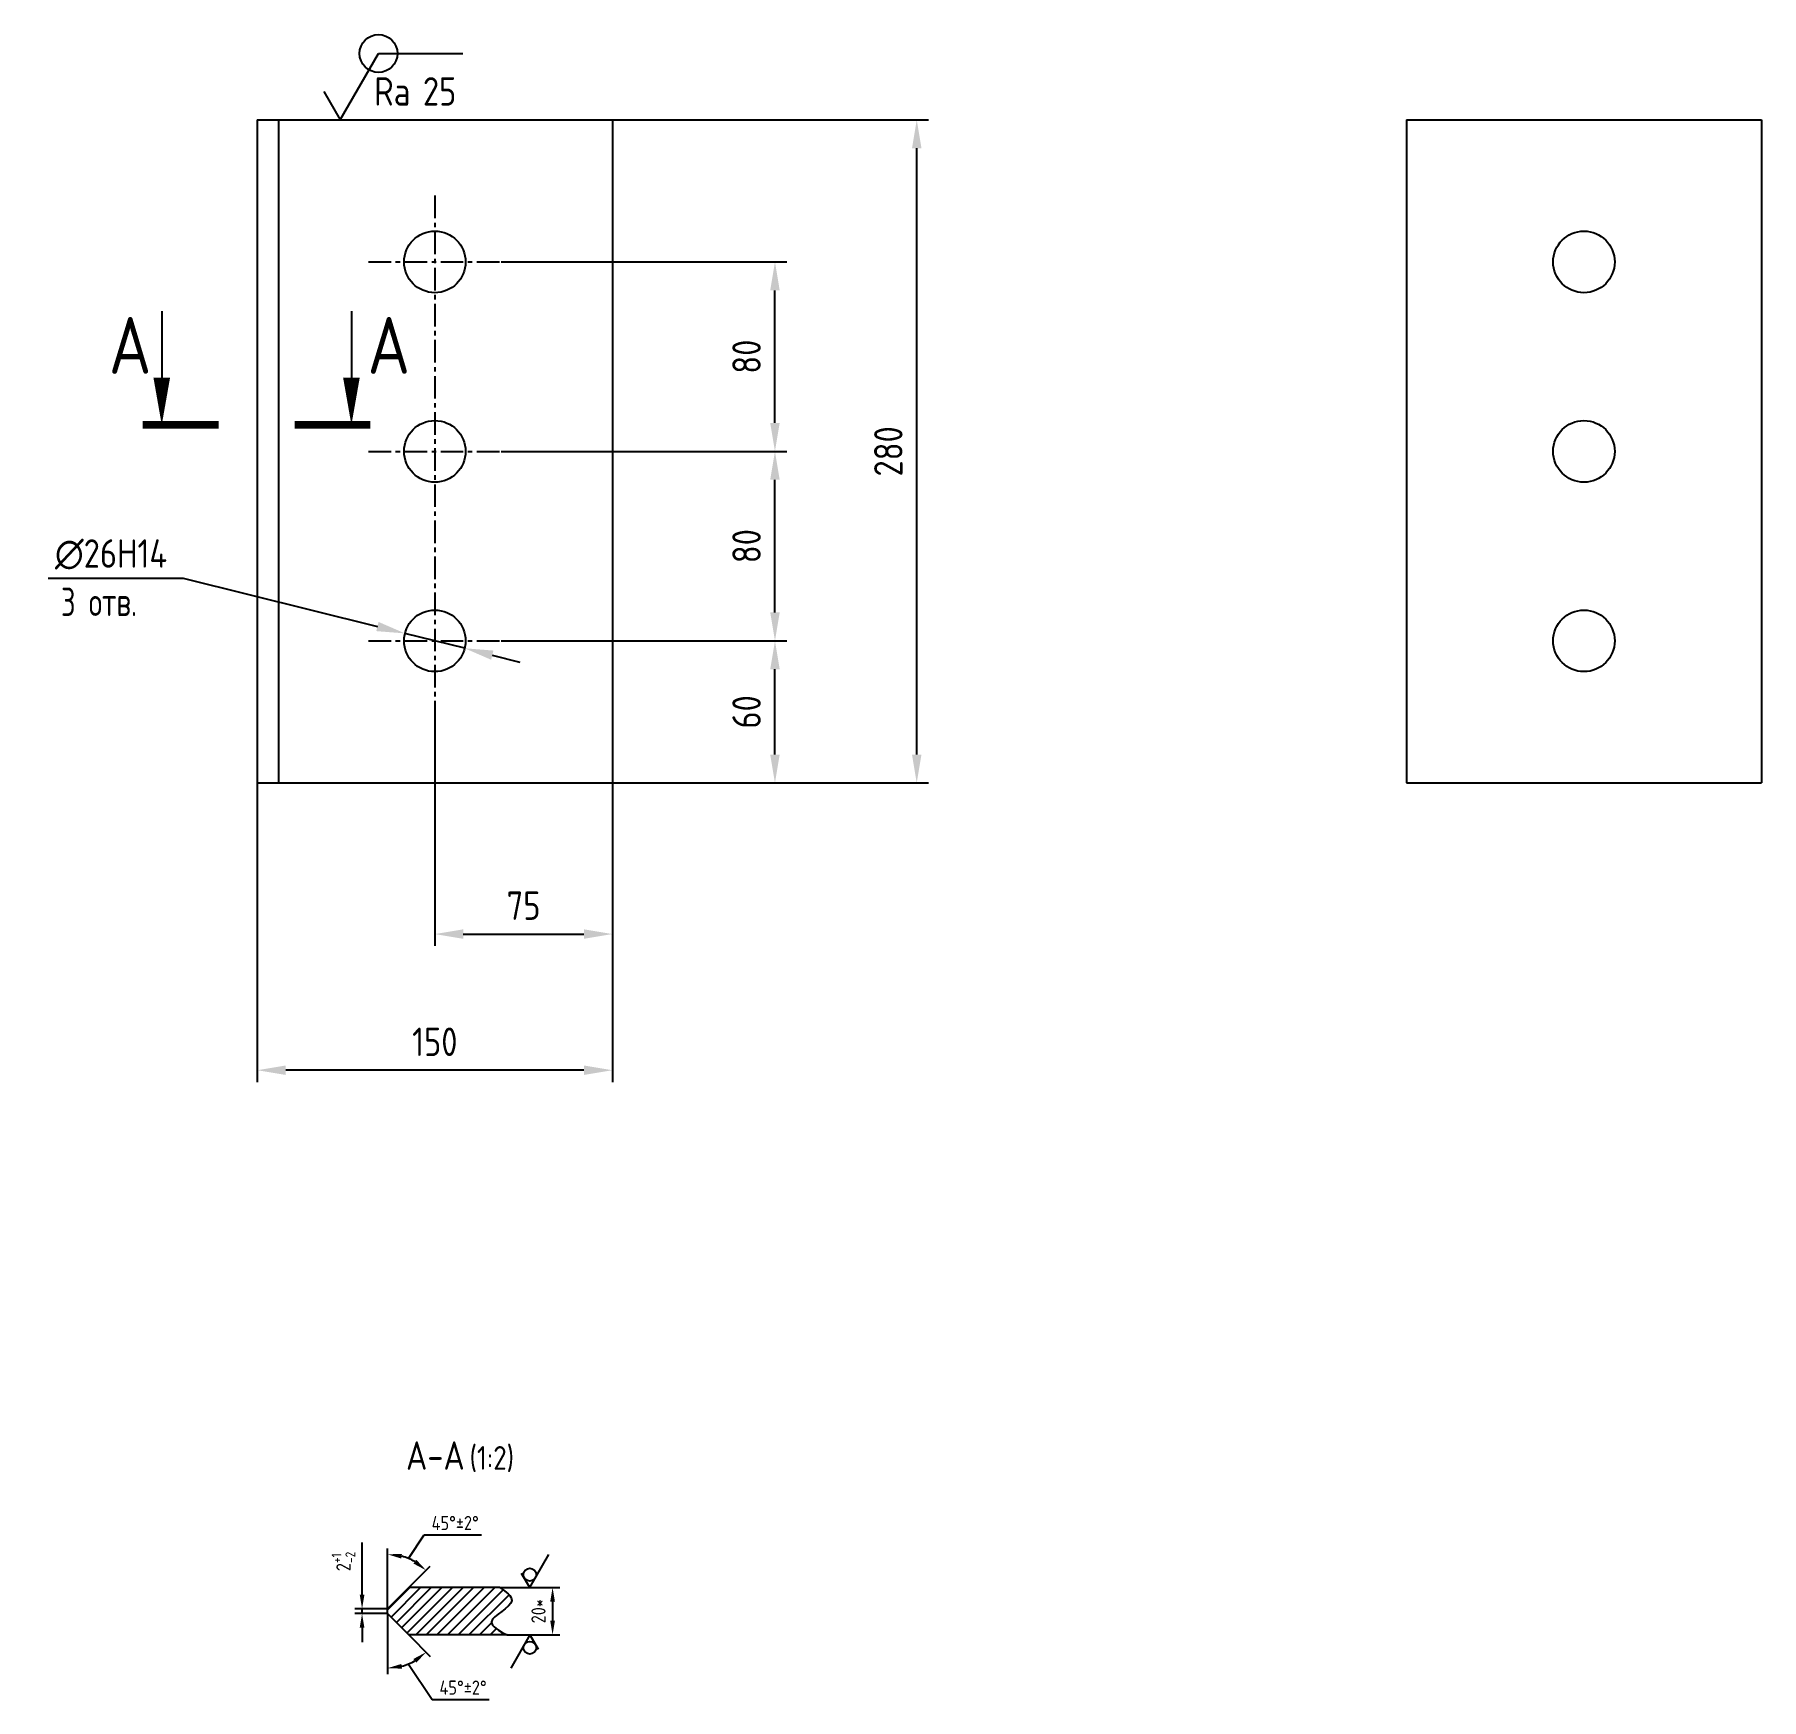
# Model space of a CAD drawing. Header units: millimetres. Extents: x 5615 to 6344, y 1433 to 2136.
import ezdxf
from ezdxf.enums import TextEntityAlignment as Align

# ---------------------------------------------------------------- set-up
doc = ezdxf.new("R2010")
doc.units = ezdxf.units.MM
doc.header["$LTSCALE"] = 0.3
doc.linetypes.add('CENTER', pattern=[50.8, 31.75, -6.35, 6.35, -6.35])
for name, color, linetype in [('Bord', 1, 'Continuous'), ('Cen', 5, 'CENTER'), ('Cont', 6, 'Continuous'), ('Dim', 7, 'Continuous'), ('Hatch', 2, 'Continuous'), ('Text', 3, 'Continuous'), ('Textb', 6, 'Continuous')]:
    doc.layers.add(name, color=color, linetype=linetype)
doc.styles.add('Style1', font='romans.shx', dxfattribs={"width": 0.8})
doc.dimstyles.new('Anqular-2', dxfattribs={"dimscale": 2, "dimtxt": 3, "dimasz": 3, "dimexe": 1.25, "dimexo": 0, "dimgap": 1, "dimtad": 2, "dimtoh": 1, "dimdec": 3, "dimtxsty": 'Style1', "dimcen": 2.5, "dimclrt": 3, "dimadec": 0, "dimazin": 0, "dimtfac": 1, "dimtdec": 3, "dimtmove": 1, "dimatfit": 3, "dimfxl": 1, "dimarcsym": 0})
doc.dimstyles.new('DIA-4', dxfattribs={"dimscale": 4, "dimtxt": 3, "dimasz": 3, "dimexe": 0.18, "dimexo": 0.0625, "dimgap": 1, "dimtad": 1, "dimtih": 1, "dimtoh": 1, "dimdec": 0, "dimdsep": 46, "dimtxsty": 'Style1', "dimcen": 0, "dimclrt": 3, "dimadec": 0, "dimazin": 0, "dimtfac": 1, "dimtdec": 0, "dimtmove": 0, "dimatfit": 3, "dimfxl": 1, "dimtolj": 1, "dimarcsym": 0})
doc.dimstyles.new('LIN_2', dxfattribs={"dimscale": 2, "dimtxt": 3, "dimasz": 3, "dimexe": 1.5, "dimexo": 0, "dimgap": 1.48, "dimtad": 1, "dimdec": 4, "dimrnd": 1, "dimdsep": 46, "dimtxsty": 'Style1', "dimcen": 0, "dimdle": 2, "dimclrd": 256, "dimclrt": 3, "dimadec": 0, "dimazin": 0, "dimtfac": 0.666667, "dimtdec": 4, "dimtmove": 0, "dimatfit": 3, "dimfxl": 1, "dimtvp": 0.833333, "dimtolj": 1, "dimtzin": 0, "dimarcsym": 0})
doc.dimstyles.new('Lin_4', dxfattribs={"dimscale": 4, "dimtxt": 3, "dimasz": 3, "dimexe": 1.25, "dimexo": 0, "dimgap": 1.5, "dimtad": 1, "dimtxsty": 'Style1', "dimcen": 2.5, "dimclrt": 3, "dimadec": 0, "dimazin": 0, "dimtfac": 1, "dimtmove": 0, "dimatfit": 3, "dimldrblk": 'DOT', "dimfxl": 1, "dimarcsym": 0})

# ---------------------------------------------------------------- blocks, each defined once
blk = doc.blocks.new('*D16')
at = {"layer": 'Defpoints', "color": 0, "transparency": 16777216}
for p in [(5811.66, 1880.29), (5927.34, 1880.29), (5858.66, 1820.29)]:
    blk.add_point(p, dxfattribs=at)
at = {"layer": 'Dim', "color": 0, "lineweight": -2, "transparency": 16777216}
for p, q in [((5811.66, 1880.29), (5932.34, 1880.29)), ((5927.34, 1832.29), (5927.34, 1868.29)), ((5858.66, 1820.29), (5932.34, 1820.29))]:
    blk.add_line(p, q, dxfattribs=at)
at = {"layer": 'Dim', "color": 0, "transparency": 16777216}
for points in [[(5925.34, 1868.29), (5929.34, 1868.29), (5927.34, 1880.29)], [(5925.34, 1832.29), (5929.34, 1832.29), (5927.34, 1820.29)]]:
    blk.add_solid(points, dxfattribs=at)
at = {"layer": 'Dim', "color": 3, "transparency": 16777216, "insert": (5915.34, 1850.29), "char_height": 12, "attachment_point": 5, "rotation": 90, "style": 'Style1'}
blk.add_mtext('60', dxfattribs=at)
blk = doc.blocks.new('_Dot')
at = {"color": 0, "linetype": 'ByBlock', "lineweight": -2}
blk.add_line((-0.5, 0), (-1, 0), dxfattribs=at)
at = {"color": 0, "linetype": 'ByBlock', "const_width": 0.5}
blk.add_lwpolyline([(-0.25, 0, 1), (0.25, 0, 1)], format="xyb", close=True, dxfattribs=at)
blk = doc.blocks.new('*D17')
at = {"layer": 'Defpoints', "color": 0, "transparency": 16777216}
for p in [(5811.66, 1960.29), (5927.34, 1960.29), (5811.66, 1880.29)]:
    blk.add_point(p, dxfattribs=at)
at = {"layer": 'Dim', "color": 0, "lineweight": -2, "transparency": 16777216}
for p, q in [((5811.66, 1960.29), (5932.34, 1960.29)), ((5927.34, 1892.29), (5927.34, 1948.29)), ((5811.66, 1880.29), (5932.34, 1880.29))]:
    blk.add_line(p, q, dxfattribs=at)
at = {"layer": 'Dim', "color": 0, "transparency": 16777216}
for points in [[(5925.34, 1948.29), (5929.34, 1948.29), (5927.34, 1960.29)], [(5925.34, 1892.29), (5929.34, 1892.29), (5927.34, 1880.29)]]:
    blk.add_solid(points, dxfattribs=at)
at = {"layer": 'Dim', "color": 3, "transparency": 16777216, "insert": (5915.34, 1920.29), "char_height": 12, "attachment_point": 5, "rotation": 90, "style": 'Style1'}
blk.add_mtext('80', dxfattribs=at)
blk = doc.blocks.new('*D18')
at = {"layer": 'Defpoints', "color": 0, "transparency": 16777216}
for p in [(5811.66, 2040.29), (5927.34, 2040.29), (5811.66, 1960.29)]:
    blk.add_point(p, dxfattribs=at)
at = {"layer": 'Dim', "color": 0, "lineweight": -2, "transparency": 16777216}
for p, q in [((5811.66, 2040.29), (5932.34, 2040.29)), ((5927.34, 1972.29), (5927.34, 2028.29)), ((5811.66, 1960.29), (5932.34, 1960.29))]:
    blk.add_line(p, q, dxfattribs=at)
at = {"layer": 'Dim', "color": 0, "transparency": 16777216}
for points in [[(5925.34, 2028.29), (5929.34, 2028.29), (5927.34, 2040.29)], [(5925.34, 1972.29), (5929.34, 1972.29), (5927.34, 1960.29)]]:
    blk.add_solid(points, dxfattribs=at)
at = {"layer": 'Dim', "color": 3, "transparency": 16777216, "insert": (5915.34, 2000.29), "char_height": 12, "attachment_point": 5, "rotation": 90, "style": 'Style1'}
blk.add_mtext('80', dxfattribs=at)
blk = doc.blocks.new('*D19')
at = {"layer": 'Defpoints', "color": 0, "transparency": 16777216}
for p in [(5858.66, 2100.29), (5987.23, 2100.29), (5858.66, 1820.29)]:
    blk.add_point(p, dxfattribs=at)
at = {"layer": 'Dim', "color": 0, "lineweight": -2, "transparency": 16777216}
for p, q in [((5858.66, 2100.29), (5992.23, 2100.29)), ((5987.23, 1832.29), (5987.23, 2088.29)), ((5858.66, 1820.29), (5992.23, 1820.29))]:
    blk.add_line(p, q, dxfattribs=at)
at = {"layer": 'Dim', "color": 0, "transparency": 16777216}
for points in [[(5985.23, 2088.29), (5989.23, 2088.29), (5987.23, 2100.29)], [(5985.23, 1832.29), (5989.23, 1832.29), (5987.23, 1820.29)]]:
    blk.add_solid(points, dxfattribs=at)
at = {"layer": 'Dim', "color": 3, "transparency": 16777216, "insert": (5975.23, 1960.29), "char_height": 12, "attachment_point": 5, "rotation": 90, "style": 'Style1'}
blk.add_mtext('280', dxfattribs=at)
blk = doc.blocks.new('*D20')
at = {"layer": 'Defpoints', "color": 0, "transparency": 16777216}
for p in [(5783.66, 1852.29), (5858.66, 1820.29), (5858.66, 1756.49)]:
    blk.add_point(p, dxfattribs=at)
at = {"layer": 'Dim', "color": 0, "lineweight": -2, "transparency": 16777216}
for p, q in [((5783.66, 1852.29), (5783.66, 1751.49)), ((5858.66, 1820.29), (5858.66, 1751.49)), ((5795.66, 1756.49), (5846.66, 1756.49))]:
    blk.add_line(p, q, dxfattribs=at)
at = {"layer": 'Dim', "color": 0, "transparency": 16777216}
for points in [[(5795.66, 1758.49), (5795.66, 1754.49), (5783.66, 1756.49)], [(5846.66, 1758.49), (5846.66, 1754.49), (5858.66, 1756.49)]]:
    blk.add_solid(points, dxfattribs=at)
at = {"layer": 'Dim', "color": 3, "transparency": 16777216, "insert": (5821.16, 1768.49), "char_height": 12, "attachment_point": 5, "style": 'Style1'}
blk.add_mtext('75', dxfattribs=at)
blk = doc.blocks.new('*D21')
at = {"layer": 'Defpoints', "color": 0, "transparency": 16777216}
for p in [(5708.66, 1820.29), (5858.66, 1820.29), (5708.66, 1699)]:
    blk.add_point(p, dxfattribs=at)
at = {"layer": 'Dim', "color": 0, "lineweight": -2, "transparency": 16777216}
for p, q in [((5708.66, 1820.29), (5708.66, 1694)), ((5858.66, 1820.29), (5858.66, 1694)), ((5846.66, 1699), (5720.66, 1699))]:
    blk.add_line(p, q, dxfattribs=at)
at = {"layer": 'Dim', "color": 0, "transparency": 16777216}
for points in [[(5720.66, 1701), (5720.66, 1697), (5708.66, 1699)], [(5846.66, 1701), (5846.66, 1697), (5858.66, 1699)]]:
    blk.add_solid(points, dxfattribs=at)
at = {"layer": 'Dim', "color": 3, "transparency": 16777216, "insert": (5783.66, 1711), "char_height": 12, "attachment_point": 5, "style": 'Style1'}
blk.add_mtext('150', dxfattribs=at)
blk = doc.blocks.new('A$C6CF913E7')
at = {"layer": 'Text'}
blk.add_circle((0, 0), 2, dxfattribs=at)
blk = doc.blocks.new('sherISO_07')
at = {"layer": 'Text'}
blk.add_line((4.04, 7), (12.93, 7), dxfattribs=at)
blk.add_lwpolyline([(-1.73, 3), (0, 0), (4.04, 7)], dxfattribs=at)
blk.add_blockref('A$C6CF913E7', (4.04, 7))
at = {"layer": 'Text', "style": 'Style1', "width": 0.8}
blk.add_text('Ra', height=3, dxfattribs=at).set_placement((3.58, 1.5))
blk.add_attdef('25', (8.73, 1.5), '', height=3, dxfattribs=at)
blk = doc.blocks.new('*D22')
at = {"layer": 'Defpoints', "color": 0, "transparency": 16777216}
for p in [(5771.05, 1883.44), (5796.28, 1877.15)]:
    blk.add_point(p, dxfattribs=at)
at = {"layer": 'Dim', "color": 0, "lineweight": -2, "transparency": 16777216}
for p, q in [((5620.36, 1906.78), (5677.39, 1906.78)), ((5677.39, 1906.78), (5759.41, 1886.34)), ((5796.28, 1877.15), (5771.05, 1883.44)), ((5807.92, 1874.25), (5819.57, 1871.34))]:
    blk.add_line(p, q, dxfattribs=at)
at = {"layer": 'Dim', "color": 0, "transparency": 16777216}
for points in [[(5759.89, 1888.28), (5758.92, 1884.4), (5771.05, 1883.44)], [(5808.41, 1876.19), (5807.44, 1872.31), (5796.28, 1877.15)]]:
    blk.add_solid(points, dxfattribs=at)
at = {"layer": 'Dim', "color": 3, "transparency": 16777216, "insert": (5646.88, 1916.78), "char_height": 12, "attachment_point": 5, "style": 'Style1'}
blk.add_mtext('\\A1;∅26H14', dxfattribs=at)
blk = doc.blocks.new('ZNAK02')
at = {"layer": 'Textb', "style": 'Style1', "width": 0.8}
blk.add_attdef('А-А', text='', height=6, dxfattribs=at).set_placement((13.92, -0.06), align=Align.RIGHT)
blk.add_attdef('SC(1)', (14.94, -0.06), '', height=5, dxfattribs=at)
blk = doc.blocks.new('*D23')
at = {"layer": 'Defpoints', "color": 0, "transparency": 16777216}
for p in [(5811.17, 1480.56), (5814.23, 1460.56), (5833.4, 1460.56)]:
    blk.add_point(p, dxfattribs=at)
at = {"layer": 'Dim', "color": 0, "lineweight": -2, "transparency": 16777216}
for p, q in [((5811.17, 1480.56), (5836.4, 1480.56)), ((5814.23, 1460.56), (5836.4, 1460.56))]:
    blk.add_line(p, q, dxfattribs=at)
at = {"layer": 'Dim', "lineweight": -2, "transparency": 16777216}
blk.add_line((5833.4, 1474.56), (5833.4, 1466.56), dxfattribs=at)
at = {"layer": 'Dim', "transparency": 16777216}
for points in [[(5832.4, 1474.56), (5834.4, 1474.56), (5833.4, 1480.56)], [(5832.4, 1466.56), (5834.4, 1466.56), (5833.4, 1460.56)]]:
    blk.add_solid(points, dxfattribs=at)
at = {"layer": 'Dim', "color": 3, "transparency": 16777216, "insert": (5827.44, 1470.56), "char_height": 6, "attachment_point": 5, "rotation": 90, "style": 'Style1'}
blk.add_mtext('\\A1;20*', dxfattribs=at)
blk = doc.blocks.new('sherISO_09')
at = {"layer": 'Text'}
for q in [(4.04, 7), (-1.73, 3)]:
    blk.add_line((0, 0), q, dxfattribs=at)
blk.add_circle((0, 2.71), 1.35, dxfattribs=at)
blk = doc.blocks.new('*D24')
at = {"layer": 'Defpoints', "color": 0, "transparency": 16777216}
for p in [(5752.92, 1471.56), (5763.7, 1471.56), (5763.7, 1469.56)]:
    blk.add_point(p, dxfattribs=at)
at = {"layer": 'Dim', "lineweight": -2, "transparency": 16777216}
for p, q in [((5752.92, 1477.56), (5752.92, 1499.6)), ((5752.92, 1469.56), (5752.92, 1471.56)), ((5752.92, 1463.56), (5752.92, 1457.56))]:
    blk.add_line(p, q, dxfattribs=at)
at = {"layer": 'Dim', "color": 0, "lineweight": -2, "transparency": 16777216}
for p, q in [((5763.7, 1471.56), (5749.92, 1471.56)), ((5763.7, 1469.56), (5749.92, 1469.56))]:
    blk.add_line(p, q, dxfattribs=at)
at = {"layer": 'Dim', "transparency": 16777216}
for points in [[(5751.92, 1477.56), (5753.92, 1477.56), (5752.92, 1471.56)], [(5751.92, 1463.56), (5753.92, 1463.56), (5752.92, 1469.56)]]:
    blk.add_solid(points, dxfattribs=at)
at = {"layer": 'Dim', "color": 3, "transparency": 16777216, "insert": (5745.06, 1491.58), "char_height": 6, "attachment_point": 5, "rotation": 90, "style": 'Style1'}
blk.add_mtext('\\A1;\\A1;2{\\H0.7x;\\S+1^ -2;}', dxfattribs=at)
blk = doc.blocks.new('*D25')
at = {"layer": 'Defpoints', "color": 0, "transparency": 16777216}
for p in [(5769.66, 1493.8), (5772.7, 1480.56), (5763.7, 1471.56), (5763.7, 1471.56), (5763.7, 1469.56)]:
    blk.add_point(p, dxfattribs=at)
at = {"layer": 'Dim', "color": 0, "lineweight": -2, "transparency": 16777216}
for p, q in [((5772.51, 1492.83), (5779.17, 1502.81)), ((5779.17, 1502.81), (5803.35, 1502.81)), ((5763.7, 1471.56), (5763.7, 1497.08)), ((5772.7, 1480.56), (5781.75, 1489.61))]:
    blk.add_line(p, q, dxfattribs=at)
blk.add_arc((5763.7, 1471.56), 23.03, 59.9721, 75.0279, dxfattribs=at)
at = {"layer": 'Dim', "color": 0, "transparency": 16777216}
for points in [[(5769.51, 1492.81), (5769.77, 1494.79), (5763.7, 1494.58)], [(5775.83, 1492.29), (5774.61, 1490.7), (5779.98, 1487.84)]]:
    blk.add_solid(points, dxfattribs=at)
at = {"layer": 'Dim', "color": 3, "transparency": 16777216, "insert": (5792.26, 1507.81), "char_height": 6, "attachment_point": 5, "style": 'Style1'}
blk.add_mtext('45°%%p2%%d', dxfattribs=at)
blk = doc.blocks.new('*D26')
at = {"layer": 'Defpoints', "color": 0, "transparency": 16777216}
for p in [(5763.7, 1471.56), (5763.7, 1469.56), (5763.7, 1469.56), (5772.7, 1460.56), (5769.66, 1447.31)]:
    blk.add_point(p, dxfattribs=at)
at = {"layer": 'Dim', "color": 0, "lineweight": -2, "transparency": 16777216}
for p, q in [((5763.7, 1469.56), (5763.7, 1444.03)), ((5772.7, 1460.56), (5781.75, 1451.51)), ((5772.51, 1448.28), (5782.51, 1433.32)), ((5782.51, 1433.32), (5806.68, 1433.32))]:
    blk.add_line(p, q, dxfattribs=at)
blk.add_arc((5763.7, 1469.56), 23.03, 284.9721, 300.0279, dxfattribs=at)
at = {"layer": 'Dim', "color": 0, "transparency": 16777216}
for points in [[(5774.61, 1450.41), (5775.83, 1448.83), (5779.98, 1453.27)], [(5769.77, 1446.32), (5769.51, 1448.3), (5763.7, 1446.53)]]:
    blk.add_solid(points, dxfattribs=at)
at = {"layer": 'Dim', "color": 3, "transparency": 16777216, "insert": (5795.59, 1438.32), "char_height": 6, "attachment_point": 5, "style": 'Style1'}
blk.add_mtext('45°%%p2%%d', dxfattribs=at)
blk = doc.blocks.new('razrez07')
at = {"layer": 'Text'}
blk.add_lwpolyline([(0, 12), (0, 5)], dxfattribs=at)
blk.add_lwpolyline([(0, 0, 0, 1.76, 0), (0, 5, 1.76, 1.76, 0)], format="xyseb", dxfattribs=at)
at = {"layer": 'Text', "const_width": 0.8}
blk.add_lwpolyline([(-2, 0), (6, 0)], dxfattribs=at)
at = {"layer": 'Textb', "style": 'Style1', "width": 0.8}
blk.add_attdef('А', (-5.59, 5.4), '', height=6, dxfattribs=at)
blk = doc.blocks.new('razrez08')
at = {"layer": 'Text'}
blk.add_lwpolyline([(0, 12), (0, 5)], dxfattribs=at)
blk.add_lwpolyline([(0, 0, 0, 1.76, 0), (0, 5, 1.76, 1.76, 0)], format="xyseb", dxfattribs=at)
at = {"layer": 'Text', "const_width": 0.8}
blk.add_lwpolyline([(2, 0), (-6, 0)], dxfattribs=at)
at = {"layer": 'Textb', "style": 'Style1', "width": 0.8}
blk.add_attdef('А', (1.7, 5.4), '', height=6, dxfattribs=at)

msp = doc.modelspace()

# ---------------------------------------------------------------- hatches: boundary and pattern name
at = {"layer": 'Hatch'}
h = msp.add_hatch(dxfattribs=at)
h.set_pattern_fill('ANSI31', color=256)
edge = h.paths.add_edge_path()
edge.add_spline(control_points=[(5814.22653, 1460.55629), (5810.78969, 1462.34699), (5802.39784, 1466.7194), (5820.66605, 1473.89216), (5813.74557, 1478.74654), (5811.16556, 1480.55629)], knot_values=[0, 0, 0, 0, 8.636835351, 21.08881791, 28.490387886, 28.490387886, 28.490387886, 28.490387886], degree=3, periodic=0)
edge.add_line((5811.16556, 1480.55629), (5772.69547, 1480.55629))
edge.add_line((5772.69547, 1480.55629), (5763.69547, 1471.55629))
edge.add_line((5763.69547, 1471.55629), (5763.69547, 1469.55629))
edge.add_line((5763.69547, 1469.55629), (5772.69547, 1460.55629))
edge.add_line((5772.69547, 1460.55629), (5814.22653, 1460.55629))

# ---------------------------------------------------------------- linework, layer by layer
at = {"layer": 'Bord'}
msp.add_open_spline([(5811.16556, 1480.55629), (5813.74557, 1478.74654), (5820.66605, 1473.89216), (5802.39784, 1466.7194), (5810.78969, 1462.34699), (5814.22653, 1460.55629)], degree=3, knots=[0, 0, 0, 0, 7.401569976, 19.853552535, 28.490387886, 28.490387886, 28.490387886, 28.490387886], dxfattribs=at)
at = {"layer": 'Cen'}
for p, q in [((5783.66459, 2068.29139), (5783.66459, 1852.29139)), ((5755.66459, 2040.29139), (5811.66459, 2040.29139)), ((5755.66459, 1960.29139), (5811.66459, 1960.29139)), ((5755.66459, 1880.29139), (5811.66459, 1880.29139))]:
    msp.add_line(p, q, dxfattribs=at)
at = {"layer": 'Cont'}
for p, q in [((5708.66459, 2100.29139), (5708.66459, 1820.29139)), ((5708.66459, 2100.29139), (5858.66459, 2100.29139)), ((5717.66459, 2100.29139), (5717.66459, 1820.29139)), ((5858.66459, 2100.29139), (5858.66459, 1820.29139)), ((6194.07336, 2100.29139), (6194.07336, 1820.29139)), ((6194.07336, 2100.29139), (6344.07336, 2100.29139)), ((6344.07336, 2100.29139), (6344.07336, 1820.29139)), ((5708.66459, 1820.29139), (5858.66459, 1820.29139)), ((6194.07336, 1820.29139), (6344.07336, 1820.29139)), ((5763.69547, 1471.55629), (5772.69547, 1480.55629)), ((5811.16556, 1480.55629), (5772.69547, 1480.55629)), ((5763.69547, 1469.55629), (5763.69547, 1471.55629)), ((5763.69547, 1469.55629), (5772.69547, 1460.55629)), ((5814.22653, 1460.55629), (5772.69547, 1460.55629))]:
    msp.add_line(p, q, dxfattribs=at)
for centre in [(5783.66459, 2040.29139), (6269.07336, 2040.29139), (5783.66459, 1960.29139), (6269.07336, 1960.29139), (5783.66459, 1880.29139), (6269.07336, 1880.29139)]:
    msp.add_circle(centre, 13, dxfattribs=at)

# ---------------------------------------------------------------- block references
at = {"layer": 'Dim'}
for name, p, xscale, yscale, zscale, values in [('sherISO_07', (5743.69823, 2100.29139), 4, 4, 4, {'25': '25'}), ('razrez07', (5668.30124, 1971.46858), 4, 4, 4, {'А': 'А'}), ('razrez08', (5748.42412, 1971.46858), 4, 4, 4, {'А': 'А'}), ('ZNAK02', (5768.45548, 1530.41882), 2, 2, 2, {'А-А': 'А-А', 'SC(1)': '(1:2)'})]:
    msp.add_blockref(name, p, dxfattribs=dict(at, xscale=xscale, yscale=yscale, zscale=zscale)).add_auto_attribs(values)
at = {"layer": 'Dim', "xscale": 2, "yscale": 2, "zscale": 2}
msp.add_blockref('sherISO_09', (5823.78489, 1480.55629), dxfattribs=at)
at = {"layer": 'Dim', "xscale": 2, "yscale": 2, "zscale": 2, "rotation": 180}
msp.add_blockref('sherISO_09', (5823.78489, 1460.55629), dxfattribs=at)

# ---------------------------------------------------------------- texts
at = {"layer": 'Dim', "color": 3, "style": 'Style1', "width": 0.7}
msp.add_text('3 отв.', height=12, dxfattribs=at).set_placement((5625.73993, 1890.77716))

# ---------------------------------------------------------------- dimensions: what is measured, and where the dimension line sits
at = {"layer": 'Dim'}
for base, p1, p2, picture, middle in [((5987.23466, 2100.29139), (5858.66459, 1820.29139), (5858.66459, 2100.29139), '*D19', (5975.23466, 1960.29139)), ((5927.34373, 2040.29139), (5811.66459, 1960.29139), (5811.66459, 2040.29139), '*D18', (5915.34373, 2000.29139)), ((5927.34373, 1960.29139), (5811.66459, 1880.29139), (5811.66459, 1960.29139), '*D17', (5915.34373, 1920.29139)), ((5927.34373, 1880.29139), (5858.66459, 1820.29139), (5811.66459, 1880.29139), '*D16', (5915.34373, 1850.29139))]:
    dim = msp.add_linear_dim(base=base, p1=p1, p2=p2, angle=90, dimstyle='Lin_4', dxfattribs=at)
    dim.commit()
    dim.dimension.update_dxf_attribs({"geometry": picture, "text_midpoint": middle})
dim = msp.add_diameter_dim_2p(p1=(5796.27875, 1877.14768), p2=(5771.05042, 1883.43509), text='<>H14', dimstyle='DIA-4', dxfattribs=at)
dim.commit()
dim.dimension.update_dxf_attribs({"geometry": '*D22', "text_midpoint": (5677.38984, 1906.77716), "dimtype": 163})
for base, p1, p2, picture, middle in [((5858.66459, 1756.4923), (5783.66459, 1852.29139), (5858.66459, 1820.29139), '*D20', (5821.16459, 1768.4923)), ((5708.66459, 1699.00092), (5858.66459, 1820.29139), (5708.66459, 1820.29139), '*D21', (5783.66459, 1711.00092))]:
    dim = msp.add_linear_dim(base=base, p1=p1, p2=p2, dimstyle='Lin_4', dxfattribs=at)
    dim.commit()
    dim.dimension.update_dxf_attribs({"geometry": picture, "text_midpoint": middle})
for base, line1, line2, picture, middle in [((5769.65516, 1493.79815), ((5763.69547, 1469.55629), (5763.69547, 1471.55629)), ((5763.69547, 1471.55629), (5772.69547, 1480.55629)), '*D25', (5792.25988, 1507.80761)), ((5769.65516, 1447.31443), ((5763.69547, 1471.55629), (5763.69547, 1469.55629)), ((5763.69547, 1469.55629), (5772.69547, 1460.55629)), '*D26', (5795.5933, 1438.31615))]:
    dim = msp.add_angular_dim_2l(base=base, line1=line1, line2=line2, text='<>%%p2%%d', dimstyle='Anqular-2', dxfattribs=at)
    dim.commit()
    dim.dimension.update_dxf_attribs({"geometry": picture, "text_midpoint": middle})
for base, p1, p2, text, picture, middle in [((5752.92232, 1471.55629), (5763.69547, 1469.55629), (5763.69547, 1471.55629), '\\A1;<>{\\H0.7x;\\S+1^ -2;}', '*D24', (5745.06232, 1491.57915)), ((5833.40422, 1460.55629), (5811.16556, 1480.55629), (5814.22653, 1460.55629), '<>*', '*D23', (5827.44422, 1470.55629))]:
    dim = msp.add_linear_dim(base=base, p1=p1, p2=p2, angle=90, text=text, dimstyle='LIN_2', dxfattribs=at)
    dim.commit()
    dim.dimension.update_dxf_attribs({"geometry": picture, "text_midpoint": middle})

doc.saveas('drawing.dxf')
